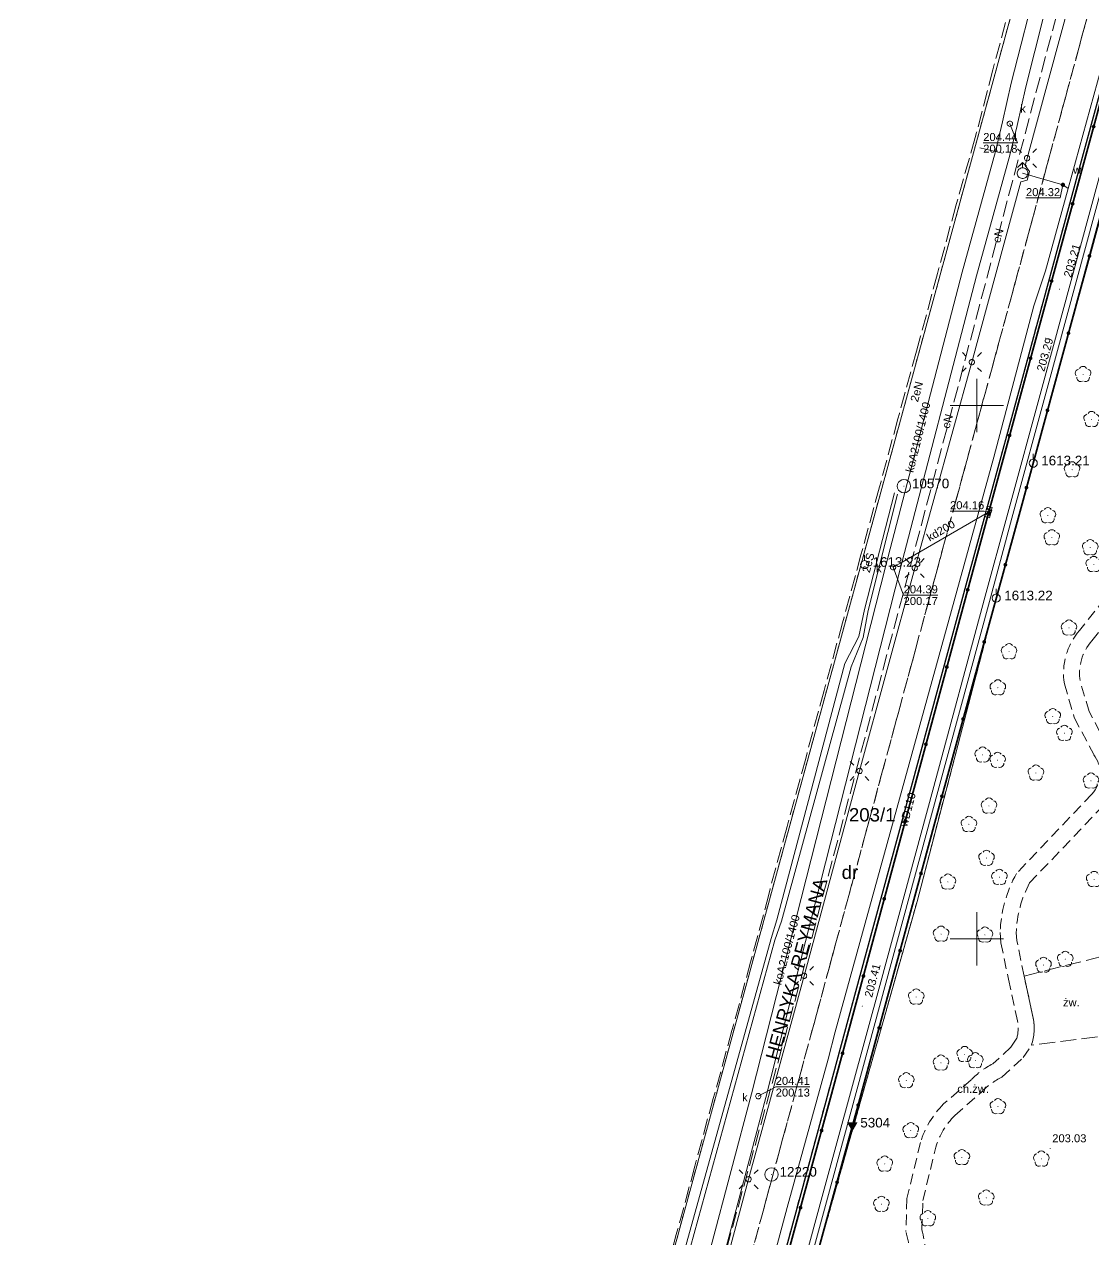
# Model space of a CAD drawing. Extents: x 0 to 7423283, y 0 to 5548300.
# Drawn here: x 7422110.7 to 7422210.9, y 5548021.8 to 5548135.7 of the extents above; entities that cross this region are included whole.
import ezdxf
from ezdxf.enums import TextEntityAlignment as Align

# ---------------------------------------------------------------- set-up
doc = ezdxf.new("R2010")
doc.units = 0
for name, pattern in [('PRZER1-1', [2, 1, -1]), ('PRZER2-1', [3, 2, -1]), ('PRZER3-1', [4, 3, -1])]:
    doc.linetypes.add(name, pattern=pattern)
doc.layers.get('0').update_dxf_attribs({"linetype": 'CONTINUOUS', "lineweight": 13})
for name, color, linetype, lineweight, true_color in [('EGBD03', 7, 'CONTINUOUS', 18, 0x008000), ('EGBD03_O', 7, 'CONTINUOUS', 18, 0x008000), ('EGBP04', 7, 'CONTINUOUS', 18, 0x008000), ('EGBU01', 7, 'PRZER1-1', 18, 0x008000), ('EGBU01_O', 7, 'PRZER1-1', 18, 0x008000), ('GSPPPK', 7, 'CONTINUOUS', 18, 0x0a0909), ('GSPPPK_O', 7, 'CONTINUOUS', 18, 0x0a0909), ('OBOP02', 7, 'CONTINUOUS', 18, 0x008000), ('OSSP03', 7, 'CONTINUOUS', 18, 0x0a0909), ('OSSP03_O', 7, 'CONTINUOUS', 18, 0x0a0909), ('OSSW04', 7, 'CONTINUOUS', 18, 0x0a0909), ('OSSW04_O', 7, 'CONTINUOUS', 18, 0x0a0909), ('PTRW02_01', 7, 'CONTINUOUS', 18, 0x0a0909), ('SUPE03', 1, 'CONTINUOUS', 18, 0xff0000), ('SUPE03_O', 1, 'CONTINUOUS', 18, 0xff0000), ('SUPE04', 1, 'CONTINUOUS', 18, 0xff0000), ('SUPE04_O', 1, 'CONTINUOUS', 18, 0xff0000), ('SUPK01', 7, 'CONTINUOUS', 18, 0x803300), ('SUPK01_O', 7, 'CONTINUOUS', 18, 0x803300), ('SUPK03', 7, 'CONTINUOUS', 18, 0x803300), ('SUPK03_O', 7, 'CONTINUOUS', 18, 0x803300), ('SUPW03', 5, 'CONTINUOUS', 18, 0x0000ff), ('SUPW03_O', 5, 'CONTINUOUS', 18, 0x0000ff), ('SUUS02', 7, 'CONTINUOUS', 18, 0x0a0909), ('SUUS05', 7, 'CONTINUOUS', 18, 0x0a0909), ('SUUS15', 7, 'CONTINUOUS', 18, 0xff9100), ('SUUS15_O', 7, 'CONTINUOUS', 18, 0xff9100)]:
    doc.layers.add(name, color=color, linetype=linetype, lineweight=lineweight, true_color=true_color)
for name, color, linetype, lineweight in [('GELULI', 7, 'PRZER3-1', 18), ('GELULI_O', 7, 'PRZER3-1', 18), ('KTCR02', 7, 'PRZER2-1', 18), ('KTCR02_O', 7, 'PRZER2-1', 18), ('KTCR04', 7, 'PRZER2-1', 18), ('KTJZ01', 7, 'PRZER3-1', 18), ('KTKR01', 7, 'CONTINUOUS', 25), ('KTOK05_01', 7, 'CONTINUOUS', 35), ('KTPL01', 7, 'PRZER3-1', 18), ('KTPL01_O', 7, 'PRZER3-1', 18), ('RTPW02', 7, 'CONTINUOUS', 13), ('RTPW02_O', 7, 'CONTINUOUS', 13), ('SUSM', 7, 'CONTINUOUS', 18)]:
    doc.layers.add(name, color=color, linetype=linetype, lineweight=lineweight)
for name, color, linetype, true_color in [('SUPS01_02', 7, 'CONTINUOUS', 0xd200d2), ('SUPS01_02_O', 7, 'CONTINUOUS', 0xd200d2), ('SUPS01_05', 7, 'CONTINUOUS', 0x803300), ('SUPS01_05_O', 7, 'CONTINUOUS', 0x803300), ('SUPS01_08', 5, 'CONTINUOUS', 0x0000ff), ('SUPS01_08_O', 5, 'CONTINUOUS', 0x0000ff), ('SUUS25', 7, 'CONTINUOUS', 0x0a0909), ('SUUS25_O', 7, 'CONTINUOUS', 0x0a0909)]:
    doc.layers.add(name, color=color, linetype=linetype, true_color=true_color)
doc.styles.add('GEO-INFO', font='Arial')

# ---------------------------------------------------------------- blocks, each defined once
blk = doc.blocks.new('SPDLP')
blk.add_hatch(color=0).paths.add_polyline_path([(-0.09, 0), (-0.085595, -0.027812), (-0.072812, -0.052901), (-0.052901, -0.072812), (-0.027812, -0.085595), (0, -0.09), (0.027812, -0.085595), (0.052901, -0.072812), (0.072812, -0.052901), (0.085595, -0.027812), (0.09, 0), (0.085595, 0.027812), (0.072812, 0.052901), (0.052901, 0.072812), (0.027812, 0.085595), (0, 0.09), (-0.027812, 0.085595), (-0.052901, 0.072812), (-0.072812, 0.052901), (-0.085595, 0.027812)])
at = {"color": 0}
for points in [[(-1.292703, 0.137547), (-1.355024, 0.389802), (-1.327532, 0.648184), (-1.213525, 0.881678), (-1.026689, 1.062258), (-0.78945, 1.168249), (-0.530282, 1.186929)], [(-0.268652, 1.271938), (-0.048001, 1.40916), (0.20623, 1.462858), (0.463525, 1.426585), (0.693003, 1.304695), (0.867117, 1.11182), (0.964971, 0.871109)], [(1.126667, 0.648554), (1.325358, 0.481106), (1.454989, 0.255912), (1.5, 0), (1.454989, -0.255912), (1.325358, -0.481106), (1.126667, -0.648554)], [(-0.530282, -1.186929), (-0.78945, -1.168249), (-1.026689, -1.062258), (-1.213525, -0.881678), (-1.327532, -0.648184), (-1.355024, -0.389802), (-1.292703, -0.137547)], [(0.964971, -0.871109), (0.867117, -1.11182), (0.693003, -1.304695), (0.463525, -1.426585), (0.20623, -1.462858), (-0.048001, -1.40916), (-0.268652, -1.271938)]]:
    blk.add_lwpolyline(points, dxfattribs=at)
blk = doc.blocks.new('SOWP1')
blk.add_hatch(color=0).paths.add_polyline_path([(0.291398, 0.498418), (-0.577348, -0.001564), (0.291034, -0.498631)])
blk = doc.blocks.new('EPPGN')
blk.add_hatch(color=0).paths.add_polyline_path([(-0.09, 0), (-0.085595, -0.027812), (-0.072812, -0.052901), (-0.052901, -0.072812), (-0.027812, -0.085595), (0, -0.09), (0.027812, -0.085595), (0.052901, -0.072812), (0.072812, -0.052901), (0.085595, -0.027812), (0.09, 0), (0.085595, 0.027812), (0.072812, 0.052901), (0.052901, 0.072812), (0.027812, 0.085595), (0, 0.09), (-0.027812, 0.085595), (-0.052901, 0.072812), (-0.072812, 0.052901), (-0.085595, 0.027812)])
blk = doc.blocks.new('SOPS2')
blk.add_hatch(color=0).paths.add_polyline_path([(-0.018, 0), (-0.017119, -0.005562), (-0.014562, -0.01058), (-0.01058, -0.014562), (-0.005562, -0.017119), (0, -0.018), (0.005562, -0.017119), (0.01058, -0.014562), (0.014562, -0.01058), (0.017119, -0.005562), (0.018, 0), (0.017119, 0.005562), (0.014562, 0.01058), (0.01058, 0.014562), (0.005562, 0.017119), (0, 0.018), (-0.005562, 0.017119), (-0.01058, 0.014562), (-0.014562, 0.01058), (-0.017119, 0.005562)])
at = {"color": 0}
blk.add_lwpolyline([(0.25, 0), (0.237764, -0.077254), (0.202254, -0.146946), (0.146946, -0.202254), (0.077254, -0.237764), (0, -0.25), (-0.077254, -0.237764), (-0.146946, -0.202254), (-0.202254, -0.146946), (-0.237764, -0.077254), (-0.25, 0), (-0.237764, 0.077254), (-0.202254, 0.146946), (-0.146946, 0.202254), (-0.077254, 0.237764), (0, 0.25), (0.077254, 0.237764), (0.146946, 0.202254), (0.202254, 0.146946), (0.237764, 0.077254)], close=True, dxfattribs=at)
blk = doc.blocks.new('SOPGM')
at = {"color": 0}
blk.add_lwpolyline([(0.75, 0), (0.713292, -0.231763), (0.606763, -0.440839), (0.440839, -0.606763), (0.231763, -0.713292), (0, -0.75), (-0.231763, -0.713292), (-0.440839, -0.606763), (-0.606763, -0.440839), (-0.713292, -0.231763), (-0.75, 0), (-0.713292, 0.231763), (-0.606763, 0.440839), (-0.440839, 0.606763), (-0.231763, 0.713292), (0, 0.75), (0.231763, 0.713292), (0.440839, 0.606763), (0.606763, 0.440839), (0.713292, 0.231763)], close=True, dxfattribs=at)
blk.add_lwpolyline([(1.75, 0), (0.75, 0)], dxfattribs=at)
blk = doc.blocks.new('KOLO')
blk.add_hatch(color=0).paths.add_polyline_path([(0, 0.5), (-0.12941, 0.482963), (-0.25, 0.433013), (-0.353553, 0.353553), (-0.433013, 0.25), (-0.482963, 0.12941), (-0.5, 0), (-0.482963, -0.12941), (-0.433013, -0.25), (-0.353553, -0.353553), (-0.25, -0.433013), (-0.12941, -0.482963), (0, -0.5), (0.12941, -0.482963), (0.25, -0.433013), (0.353553, -0.353553), (0.433013, -0.25), (0.482963, -0.12941), (0.5, 0), (0.482963, 0.12941), (0.433013, 0.25), (0.353553, 0.353553), (0.25, 0.433013), (0.12941, 0.482963)])
blk = doc.blocks.new('OKRAG_PELNY')
at = {"color": 0}
blk.add_lwpolyline([(0.5, 0), (0.482963, -0.12941), (0.433013, -0.25), (0.353553, -0.353553), (0.25, -0.433013), (0.12941, -0.482963), (0, -0.5), (-0.12941, -0.482963), (-0.25, -0.433013), (-0.353553, -0.353553), (-0.433013, -0.25), (-0.482963, -0.12941), (-0.5, 0), (-0.482963, 0.12941), (-0.433013, 0.25), (-0.353553, 0.353553), (-0.25, 0.433013), (-0.12941, 0.482963), (0, 0.5), (0.12941, 0.482963), (0.25, 0.433013), (0.353553, 0.353553), (0.433013, 0.25), (0.482963, 0.12941)], close=True, dxfattribs=at)
blk = doc.blocks.new('SUUS05')
at = {"color": 0}
blk.add_lwpolyline([(0.5, -0.25), (-0.5, -0.25), (-0.5, 0.25), (0.5, 0.25)], close=True, dxfattribs=at)
for points in [[(-0.175, -0.25), (-0.175, 0.25)], [(0.175, -0.25), (0.175, 0.25)]]:
    blk.add_lwpolyline(points, dxfattribs=at)
blk = doc.blocks.new('SUSM01_01')
at = {"color": 0}
for points in [[(-0.353553, 0.353553), (-0.212132, 0.212132)], [(0.353553, 0.353553), (0.212132, 0.212132)], [(-0.353553, -0.353553), (-0.212132, -0.212132)], [(0.353553, -0.353553), (0.212132, -0.212132)]]:
    blk.add_lwpolyline(points, dxfattribs=at)
blk.add_lwpolyline([(0.1, 0), (0.093969, -0.034202), (0.076604, -0.064279), (0.05, -0.086603), (0.025882, -0.096593), (0, -0.1), (-0.025882, -0.096593), (-0.05, -0.086603), (-0.073305, -0.068017), (-0.090097, -0.043388), (-0.098883, -0.014904), (-0.098883, 0.014904), (-0.090097, 0.043388), (-0.073305, 0.068017), (-0.05, 0.086603), (-0.022252, 0.097493), (0.007473, 0.09972), (0.036534, 0.093087), (0.062349, 0.078183), (0.082624, 0.056332), (0.095557, 0.029476)], close=True, dxfattribs=at)
blk = doc.blocks.new('SUUS02')
at = {"color": 0}
blk.add_lwpolyline([(1, 0), (0.984808, -0.173648), (0.939693, -0.34202), (0.866025, -0.5), (0.766044, -0.642788), (0.642788, -0.766044), (0.5, -0.866025), (0.34202, -0.939693), (0.173648, -0.984808), (0, -1), (-0.173648, -0.984808), (-0.34202, -0.939693), (-0.5, -0.866025), (-0.654861, -0.75575), (-0.786053, -0.618159), (-0.888835, -0.458227), (-0.959493, -0.281733), (-0.995472, -0.095056), (-0.995472, 0.095056), (-0.959493, 0.281733), (-0.888835, 0.458227), (-0.786053, 0.618159), (-0.654861, 0.75575), (-0.5, 0.866025), (-0.327068, 0.945001), (-0.142315, 0.989821), (0.047582, 0.998867), (0.235759, 0.971812), (0.415415, 0.909632), (0.580057, 0.814576), (0.723734, 0.690079), (0.841254, 0.540641), (0.928368, 0.371662), (0.981929, 0.189251)], close=True, dxfattribs=at)
for points in [[(1, 0), (2, 0)], [(1.292893, 0.707107), (2, 0), (1.292893, -0.707107)]]:
    blk.add_lwpolyline(points, dxfattribs=at)

msp = doc.modelspace()

# ---------------------------------------------------------------- linework, layer by layer
at = {"color": 7, "linetype": 'Continuous', "lineweight": 13, "elevation": 100, "flags": 128}
for points in [[(7422200, 5548097.5), (7422200, 5548102.5)], [(7422197.5, 5548100), (7422202.5, 5548100)], [(7422200, 5548047.5), (7422200, 5548052.5)], [(7422197.5, 5548050), (7422202.5, 5548050)]]:
    msp.add_lwpolyline(points, dxfattribs=at)
at = {"layer": 'EGBD03', "color": 96, "linetype": 'Continuous', "lineweight": 18, "true_color": 0x008000, "elevation": 10.3}
msp.add_lwpolyline([(7422242.86, 5548281.77), (7422235.25, 5548253.94), (7422118.87, 5547827.8), (7422117.91, 5547824.68), (7422111.51, 5547801.23), (7422124.29, 5547798.44), (7422126.26, 5547805.84), (7422129.27, 5547817.04), (7422133, 5547830.19), (7422141.62, 5547861.86), (7422158.84, 5547924.97), (7422167.47, 5547956.53), (7422176.11, 5547988.16), (7422184.85, 5548019.75), (7422194.39, 5548053.5), (7422202.12, 5548083.12), (7422210.82, 5548114.83), (7422219.37, 5548146.4), (7422228, 5548178.12), (7422232.19, 5548193.55), (7422240.39, 5548223.47), (7422248.49, 5548253.1), (7422255.35, 5548278.49)], close=True, dxfattribs=at)
msp.add_lwpolyline([(7422434.9, 5548214.47), (7422406.59, 5548225.32), (7422345.7, 5548248.35), (7422317.43, 5548172.74), (7422312.62, 5548173.61), (7422312.54, 5548171.89), (7422311.52, 5548169.79), (7422309.86, 5548168.41), (7422307.54, 5548167.74), (7422305.38, 5548168.07), (7422303.46, 5548169.17), (7422302.06, 5548170.93), (7422301.48, 5548172.95), (7422301.87, 5548175.57), (7422282.6, 5548180.41), (7422247.5, 5548189.15), (7422232.19, 5548193.55), (7422228, 5548178.12), (7422219.37, 5548146.4), (7422210.82, 5548114.83), (7422202.12, 5548083.12), (7422194.39, 5548053.5), (7422184.85, 5548019.75)], dxfattribs=at)
at = {"layer": 'EGBU01', "color": 7, "linetype": 'Continuous', "lineweight": 18, "elevation": 10.17}
msp.add_lwpolyline([(7422124.29, 5547798.44), (7422126.26, 5547805.84), (7422129.27, 5547817.04), (7422133, 5547830.19), (7422141.62, 5547861.86), (7422158.84, 5547924.97), (7422167.47, 5547956.53), (7422176.11, 5547988.16), (7422184.85, 5548019.75), (7422194.39, 5548053.5), (7422202.12, 5548083.12), (7422210.82, 5548114.83), (7422219.37, 5548146.4), (7422228, 5548178.12), (7422232.19, 5548193.55), (7422240.39, 5548223.47), (7422248.49, 5548253.1), (7422255.35, 5548278.49), (7422242.86, 5548281.77), (7422235.25, 5548253.94), (7422118.87, 5547827.8), (7422117.91, 5547824.68), (7422111.51, 5547801.23)], close=True, dxfattribs=at)
at = {"layer": 'EGBU01', "color": 96, "linetype": 'PRZER1-1', "lineweight": 18, "ltscale": 0.5, "true_color": 0x008000, "elevation": 10.18}
msp.add_lwpolyline([(7422124.29, 5547798.44), (7422126.26, 5547805.84), (7422129.27, 5547817.04), (7422133, 5547830.19), (7422141.62, 5547861.86), (7422158.84, 5547924.97), (7422167.47, 5547956.53), (7422176.11, 5547988.16), (7422184.85, 5548019.75), (7422194.39, 5548053.5), (7422202.12, 5548083.12), (7422210.82, 5548114.83), (7422219.37, 5548146.4), (7422228, 5548178.12), (7422232.19, 5548193.55), (7422240.39, 5548223.47), (7422248.49, 5548253.1), (7422255.35, 5548278.49), (7422242.86, 5548281.77), (7422235.25, 5548253.94), (7422118.87, 5547827.8), (7422117.91, 5547824.68), (7422111.51, 5547801.23)], close=True, dxfattribs=at)
at = {"layer": 'EGBU01', "color": 7, "linetype": 'Continuous', "lineweight": 18, "elevation": 10.17}
msp.add_lwpolyline([(7422219.37, 5548146.4), (7422210.82, 5548114.83), (7422202.12, 5548083.12), (7422194.39, 5548053.5), (7422184.85, 5548019.75)], dxfattribs=at)
at = {"layer": 'EGBU01', "color": 96, "linetype": 'PRZER1-1', "lineweight": 18, "ltscale": 0.5, "true_color": 0x008000, "elevation": 10.18}
msp.add_lwpolyline([(7422219.37, 5548146.4), (7422210.82, 5548114.83), (7422202.12, 5548083.12), (7422194.39, 5548053.5), (7422184.85, 5548019.75)], dxfattribs=at)
at = {"layer": 'GELULI', "color": 7, "linetype": 'PRZER3-1', "lineweight": 18, "ltscale": 0.5, "elevation": 9.98}
msp.add_lwpolyline([(7422110.71, 5547781.9), (7422183.49, 5548046.2), (7422229.51, 5548219.72), (7422235.76, 5548247.6), (7422245.89, 5548283.76), (7422250.3, 5548295.64)], dxfattribs=at)
at = {"layer": 'KTCR02', "color": 7, "linetype": 'PRZER2-1', "lineweight": 18, "ltscale": 0.5, "elevation": 10.18}
for points in [[(7422211.99, 5548081.88), (7422209.62, 5548078.91, 0.2231634), (7422208.2, 5548073.9), (7422209.13, 5548070.74), (7422210.95, 5548067.28, -0.360109), (7422210.78, 5548063.57), (7422203.71, 5548056.14, 0.1189377), (7422202.18, 5548050.61), (7422202.25, 5548049.63), (7422202.95, 5548046.21), (7422203.81, 5548042.28, -0.1060493), (7422203.74, 5548040.68), (7422203.18, 5548039.85), (7422201.49, 5548038.28, 0.0849711), (7422199.46, 5548036.79), (7422196.88, 5548034.52, 0.1247583), (7422194.71, 5548030.9), (7422193.44, 5548025.67), (7422193.34, 5548022.57, -0.0858628), (7422193.79, 5548018.52)], [(7422212.23, 5548068.06), (7422210.53, 5548071.31), (7422209.68, 5548074.14, -0.223763), (7422210.77, 5548077.95), (7422213.22, 5548081.01, 0.0918018)], [(7422195.3, 5548018.9, 0.0633512), (7422194.85, 5548022.73), (7422194.93, 5548025.47), (7422196.15, 5548030.47, -0.1239086), (7422197.92, 5548033.44), (7422200.49, 5548035.7, -0.0911113), (7422202.35, 5548037.03), (7422204.33, 5548038.87), (7422205.11, 5548040.03, 0.1259711), (7422205.28, 5548042.58), (7422204.42, 5548046.51), (7422203.74, 5548049.84), (7422203.68, 5548050.56, -0.1144038), (7422204.94, 5548055.25), (7422211.88, 5548062.55, 0.3527275)]]:
    msp.add_lwpolyline(points, format="xyb", dxfattribs=at)
at = {"layer": 'KTCR04', "color": 7, "linetype": 'PRZER2-1', "lineweight": 18, "ltscale": 0.5, "elevation": 10.18}
for points in [[(7422211.69, 5548141.35), (7422209.88, 5548134.71), (7422201.42, 5548103.54), (7422197.99, 5548090.94), (7422196.17, 5548084.25), (7422191.04, 5548065.3), (7422186.14, 5548047.26), (7422180.68, 5548027.13), (7422175.48, 5548008.03)], [(7422178.34, 5548007.16), (7422183.58, 5548026.44), (7422189.02, 5548046.52), (7422193.94, 5548064.61), (7422199.07, 5548083.49), (7422200.76, 5548089.78), (7422201.19, 5548089.69), (7422201.36, 5548090.17), (7422200.94, 5548090.38), (7422204.26, 5548102.62), (7422209.5, 5548121.89), (7422212.77, 5548133.9)]]:
    msp.add_lwpolyline(points, dxfattribs=at)
at = {"layer": 'KTJZ01', "color": 7, "linetype": 'PRZER3-1', "lineweight": 18, "ltscale": 0.5, "elevation": 10.18}
for points in [[(7422175.48, 5548008.03), (7422180.68, 5548027.13), (7422186.14, 5548047.26), (7422191.04, 5548065.3), (7422196.17, 5548084.25), (7422197.99, 5548090.94), (7422201.42, 5548103.54), (7422209.88, 5548134.71), (7422211.69, 5548141.35)], [(7422203.21, 5548137.84), (7422201.63, 5548131.97), (7422201.48, 5548131.46), (7422199.97, 5548125.59), (7422199.84, 5548125.11), (7422198.17, 5548119.24), (7422198.03, 5548118.73), (7422196.44, 5548112.87), (7422196.3, 5548112.36), (7422194.72, 5548106.49), (7422194.33, 5548105.1), (7422192.73, 5548099.25), (7422192.59, 5548098.74), (7422191.01, 5548092.89), (7422190.87, 5548092.37), (7422189.27, 5548086.5), (7422189.13, 5548085.99), (7422187.55, 5548080.16), (7422187.41, 5548079.64), (7422185.81, 5548073.78), (7422185.68, 5548073.27), (7422184.08, 5548067.43), (7422183.96, 5548066.92), (7422182.34, 5548061.04), (7422182.22, 5548060.52), (7422180.61, 5548054.68), (7422180.5, 5548054.17), (7422178.91, 5548048.26), (7422178.78, 5548047.81), (7422177.18, 5548041.92), (7422177.03, 5548041.41), (7422175.44, 5548035.55), (7422175.28, 5548035.05), (7422173.7, 5548029.19), (7422173.56, 5548028.68), (7422171.98, 5548022.81), (7422171.82, 5548022.3), (7422170.24, 5548016.45)]]:
    msp.add_lwpolyline(points, dxfattribs=at)
at = {"layer": 'KTKR01', "color": 7, "linetype": 'Continuous', "lineweight": 25, "elevation": 10.18}
msp.add_lwpolyline([(7422212.77, 5548133.9), (7422209.5, 5548121.89), (7422204.26, 5548102.62), (7422200.94, 5548090.38), (7422201.36, 5548090.17), (7422201.19, 5548089.69), (7422200.76, 5548089.78), (7422199.07, 5548083.49), (7422193.94, 5548064.61), (7422189.02, 5548046.52), (7422183.58, 5548026.44), (7422178.34, 5548007.16)], dxfattribs=at)
at = {"layer": 'KTOK05_01', "color": 7, "linetype": 'Continuous', "lineweight": 35, "elevation": 10.18}
for points in [[(7422228.44, 5548178.29), (7422223.55, 5548162.28), (7422216.24, 5548134.95), (7422203.95, 5548089.76), (7422196.74, 5548063.44), (7422188.85, 5548034.32), (7422177.75, 5547993.88), (7422166.96, 5547954.77), (7422158.52, 5547923.83), (7422157.63, 5547919.53), (7422157.61, 5547919.37)], [(7422156.16, 5547924.15), (7422164.55, 5547955.31), (7422175.24, 5547994.72), (7422186.28, 5548035.09), (7422194.11, 5548064.12), (7422201.3, 5548090.73), (7422213.55, 5548135.72), (7422220.66, 5548161.63)]]:
    msp.add_lwpolyline(points, dxfattribs=at)
at = {"layer": 'KTPL01', "color": 7, "linetype": 'PRZER3-1', "lineweight": 18, "ltscale": 0.5, "elevation": 10.18}
msp.add_lwpolyline([(7422204.42, 5548046.51), (7422211.71, 5548048.35), (7422213.28, 5548041.05), (7422205.11, 5548040.03, 0.1259711), (7422205.28, 5548042.58)], format="xyb", close=True, dxfattribs=at)
at = {"layer": 'PTRW02_01', "color": 18, "linetype": 'Continuous', "lineweight": 18, "true_color": 0x0a0909, "elevation": 10.06}
for points in [[(7422230.019, 5548189.765), (7422227.199, 5548179.285), (7422222.669, 5548162.576), (7422216.509, 5548140.006), (7422214.749, 5548133.646), (7422211.449, 5548121.375), (7422206.199, 5548102.066), (7422202.789, 5548089.555), (7422200.779, 5548082.115), (7422195.859, 5548063.935), (7422190.979, 5548045.966), (7422185.499, 5548025.836), (7422180.329, 5548006.836)], [(7422230.501, 5548189.635), (7422227.681, 5548179.155), (7422223.151, 5548162.444), (7422216.991, 5548139.874), (7422215.231, 5548133.514), (7422211.931, 5548121.245), (7422206.681, 5548101.934), (7422203.271, 5548089.425), (7422201.261, 5548081.985), (7422196.341, 5548063.805), (7422191.461, 5548045.834), (7422185.981, 5548025.704), (7422180.811, 5548006.704)]]:
    msp.add_lwpolyline(points, dxfattribs=at)
at = {"layer": 'SUPE03', "color": 1, "linetype": 'Continuous', "lineweight": 18, "true_color": 0xff0000, "elevation": 10.18}
msp.add_lwpolyline([(7422155.37, 5547956.58), (7422167.49, 5548002.44), (7422180.72, 5548050.02), (7422181.23, 5548051.77), (7422187.63, 5548075.8), (7422188.93, 5548078.34), (7422189.45, 5548080.87), (7422192.26, 5548091.82)], dxfattribs=at)
at = {"layer": 'SUPE04', "color": 1, "linetype": 'Continuous', "lineweight": 18, "true_color": 0xff0000, "elevation": 10.18}
for points in [[(7422204.7, 5548123.19), (7422209.82, 5548142.05), (7422215.43, 5548162.35), (7422220.29, 5548181.04), (7422225.56, 5548199.5)], [(7422199.53, 5548104.07), (7422204.11, 5548120.98), (7422204.72, 5548121.14), (7422204.94, 5548121.95), (7422204.53, 5548122.5), (7422204.7, 5548123.19)], [(7422183.8, 5548046.53), (7422189, 5548065.74), (7422194.17, 5548084.76), (7422199.53, 5548104.07)], [(7422192.57, 5548091.68), (7422189.82, 5548080.79), (7422189.35, 5548078.26), (7422188.21, 5548075.49), (7422181.67, 5548051.66), (7422181.07, 5548049.88), (7422168.01, 5548002.37), (7422155.8, 5547956.42)], [(7422178.6, 5548027.46), (7422183.8, 5548046.53)], [(7422163.18, 5547970.33), (7422168.28, 5547989.21), (7422173.46, 5548008.41), (7422174.16, 5548010.99), (7422173.88, 5548011.76), (7422174.12, 5548012.64), (7422174.67, 5548012.88), (7422178.6, 5548027.46)]]:
    msp.add_lwpolyline(points, dxfattribs=at)
at = {"layer": 'SUPK01', "color": 36, "linetype": 'Continuous', "lineweight": 18, "true_color": 0x803300, "elevation": 10.18}
msp.add_lwpolyline([(7422192.14, 5548084.83), (7422193, 5548085.32), (7422201.07, 5548090.01)], dxfattribs=at)
at = {"layer": 'SUPK03', "color": 36, "linetype": 'Continuous', "lineweight": 18, "true_color": 0x803300, "elevation": 10.18}
for points in [[(7422246.292, 5548298.065), (7422241.14, 5548278.097), (7422236.048, 5548256.349), (7422234.751, 5548250.772), (7422230.734, 5548236.152), (7422224.263, 5548211.548), (7422216.283, 5548181.297), (7422207.711, 5548148.32), (7422205.731, 5548140.139), (7422203.209, 5548130.212), (7422202.408, 5548126.579), (7422201.733, 5548123.827), (7422198.604, 5548112.511), (7422191.462, 5548085.004), (7422178.862, 5548035.476), (7422171.244, 5548006.723), (7422168.863, 5547998.11), (7422166.213, 5547987.726), (7422160.363, 5547965.678), (7422152.372, 5547934.864), (7422141.211, 5547890.999), (7422127.621, 5547835.38), (7422121.72, 5547812.367), (7422117.668, 5547795.07)], [(7422247.648, 5548297.715), (7422242.5, 5548277.763), (7422237.412, 5548256.031), (7422236.109, 5548250.428), (7422232.086, 5548235.788), (7422225.617, 5548211.192), (7422217.637, 5548180.943), (7422209.069, 5548147.98), (7422207.089, 5548139.801), (7422204.571, 5548129.888), (7422203.772, 5548126.261), (7422203.087, 5548123.473), (7422199.956, 5548112.149), (7422192.818, 5548084.656), (7422180.218, 5548035.124), (7422172.596, 5548006.357), (7422170.217, 5547997.75), (7422167.567, 5547987.374), (7422161.717, 5547965.322), (7422153.728, 5547934.516), (7422142.569, 5547890.661), (7422128.979, 5547835.04), (7422123.08, 5547812.033), (7422119.032, 5547794.75)], [(7422200.26, 5548124.17), (7422202.41, 5548123.65)]]:
    msp.add_lwpolyline(points, dxfattribs=at)
at = {"layer": 'SUPS01_05_O', "color": 36, "linetype": 'Continuous', "lineweight": 9, "true_color": 0x803300, "elevation": 10.8, "flags": 128}
for points in [[(7422200.59, 5548124.623), (7422203.793, 5548124.622), (7422203.09, 5548126.42)], [(7422200.59, 5548124.623), (7422203.793, 5548124.622)], [(7422197.48, 5548090.107), (7422200.683, 5548090.107), (7422201.07, 5548090.01)], [(7422196.333, 5548082.222), (7422193.13, 5548082.223), (7422192.14, 5548084.83)], [(7422193.13, 5548082.223), (7422196.333, 5548082.222)], [(7422184.343, 5548036.142), (7422181.14, 5548036.143), (7422179.51, 5548035.25)], [(7422181.14, 5548036.143), (7422184.343, 5548036.142)]]:
    msp.add_lwpolyline(points, dxfattribs=at)
at = {"layer": 'SUPS01_08_O', "color": 5, "linetype": 'Continuous', "lineweight": 9, "true_color": 0x0000ff, "elevation": 10.8, "flags": 128}
msp.add_lwpolyline([(7422204.6, 5548119.457), (7422207.803, 5548119.457), (7422208.06, 5548120.69)], dxfattribs=at)
at = {"layer": 'SUPW03', "color": 5, "linetype": 'Continuous', "lineweight": 18, "true_color": 0x0000ff, "elevation": 10.18}
for points in [[(7422231.11, 5548203.58), (7422224.59, 5548179.33), (7422222.08, 5548170.3), (7422217.73, 5548154.2), (7422215.76, 5548146.62), (7422208.55, 5548120.34)], [(7422208.55, 5548120.34), (7422208.06, 5548120.69), (7422204.28, 5548121.78)], [(7422208.55, 5548120.34), (7422206.42, 5548112.63), (7422205.35, 5548109.34), (7422201.58, 5548095.16), (7422186.7, 5548041.28), (7422186.05, 5548038.72), (7422182.21, 5548024.83), (7422179.48, 5548014.56), (7422178.36, 5548010.71)]]:
    msp.add_lwpolyline(points, dxfattribs=at)

# ---------------------------------------------------------------- block references
at = {"layer": 'EGBP04', "color": 96, "lineweight": 18, "true_color": 0x008000, "xscale": 0.5, "yscale": 0.5, "rotation": 90}
for p in [(7422210.82, 5548114.83, 10.32), (7422202.12, 5548083.12, 10.32), (7422194.39, 5548053.5, 10.32)]:
    msp.add_blockref('EPPGN', p, dxfattribs=at)
at = {"layer": 'GSPPPK', "color": 18, "lineweight": 18, "true_color": 0x0a0909, "xscale": 0.5, "yscale": 0.5, "rotation": 90}
for p in [(7422205.28, 5548094.59, 10.36), (7422189.47, 5548085.08, 10.36), (7422201.81, 5548081.94, 10.36)]:
    msp.add_blockref('SOPGM', p, dxfattribs=at)
at = {"layer": 'KTOK05_01', "color": 7, "lineweight": 35, "xscale": 0.35, "yscale": 0.35, "rotation": 90}
for p in [(7422210.943, 5548126.145, 10.18), (7422208.972, 5548118.908, 10.18), (7422210.547, 5548114.015, 10.18), (7422207.002, 5548111.672, 10.18), (7422208.578, 5548106.778, 10.18), (7422205.032, 5548104.435, 10.18), (7422206.61, 5548099.541, 10.18), (7422203.061, 5548097.198, 10.18), (7422204.642, 5548092.304, 10.18), (7422201.092, 5548089.961, 10.18), (7422202.665, 5548085.069, 10.18), (7422199.136, 5548082.721, 10.18), (7422200.684, 5548077.836, 10.18), (7422197.18, 5548075.481, 10.18), (7422198.702, 5548070.602, 10.18), (7422195.223, 5548068.24, 10.18), (7422196.721, 5548063.369, 10.18), (7422193.268, 5548061, 10.18), (7422194.759, 5548056.13, 10.18), (7422191.315, 5548053.758, 10.18), (7422192.798, 5548048.891, 10.18), (7422189.362, 5548046.517, 10.18), (7422190.837, 5548041.652, 10.18), (7422187.409, 5548039.276, 10.18), (7422188.875, 5548034.413, 10.18), (7422185.445, 5548032.038, 10.18), (7422186.89, 5548027.18, 10.18), (7422183.467, 5548024.803, 10.18)]:
    msp.add_blockref('KOLO', p, dxfattribs=at)
at = {"layer": 'OBOP02', "color": 96, "lineweight": 18, "true_color": 0x008000, "xscale": 0.5, "yscale": 0.5, "rotation": 90}
for p in [(7422209.95, 5548102.92, 10.12), (7422210.75, 5548098.7, 10.12), (7422208.92, 5548093.98, 10.12), (7422206.65, 5548089.68, 10.12), (7422207.02, 5548087.61, 10.12), (7422210.62, 5548086.68, 10.12), (7422210.95, 5548085.11, 10.12), (7422208.63, 5548079.16, 10.12), (7422203.01, 5548076.93, 10.12), (7422201.96, 5548073.54, 10.12), (7422207.11, 5548070.85, 10.12), (7422208.2, 5548069.28, 10.12), (7422200.54, 5548067.25, 10.12), (7422201.94, 5548066.75, 10.12), (7422205.53, 5548065.55, 10.12), (7422210.69, 5548064.81, 10.12), (7422201.13, 5548062.46, 10.12), (7422199.25, 5548060.74, 10.12), (7422200.9, 5548057.57, 10.12), (7422197.28, 5548055.34, 10.12), (7422202.11, 5548055.78, 10.12), (7422210.99, 5548055.58, 10.12), (7422196.64, 5548050.45, 10.12), (7422200.75, 5548050.37, 10.12), (7422206.24, 5548047.54, 10.12), (7422208.28, 5548048.09, 10.12), (7422194.31, 5548044.55, 10.12), (7422196.63, 5548038.38, 10.12), (7422198.85, 5548039.17, 10.12), (7422199.85, 5548038.59, 10.12), (7422193.38, 5548036.72, 10.12), (7422201.97, 5548034.29, 10.12), (7422193.8, 5548032.04, 10.12), (7422198.59, 5548029.51, 10.12), (7422206.04, 5548029.37, 10.12), (7422191.36, 5548028.9, 10.12), (7422200.87, 5548025.72, 10.12), (7422191.05, 5548025.13, 10.12), (7422195.4, 5548023.77, 10.12)]:
    msp.add_blockref('SPDLP', p, dxfattribs=at)
at = {"layer": 'OSSP03', "color": 18, "lineweight": 18, "true_color": 0x0a0909, "xscale": 2.5, "yscale": 2.5, "rotation": 90}
for p in [(7422193.16, 5548092.44, 10.36), (7422180.75, 5548027.91, 10.36)]:
    msp.add_blockref('SOPS2', p, dxfattribs=at)
at = {"layer": 'OSSW04', "color": 18, "lineweight": 18, "true_color": 0x0a0909, "rotation": 90}
msp.add_blockref('SOWP1', (7422188.32, 5548032.52, 10.36), dxfattribs=at)
at = {"layer": 'RTPW02', "color": 7, "lineweight": 13, "xscale": 0.09, "yscale": 0.09, "rotation": 90}
msp.add_blockref('KOLO', (7422206.86, 5548030.36, 10.2), dxfattribs=at)
at = {"layer": 'SUPS01_02', "color": 212, "lineweight": 5, "true_color": 0xd200d2, "xscale": 0.09, "yscale": 0.09, "rotation": 90}
for p in [(7422207.75, 5548110.91, 10.24), (7422206.44, 5548106.31, 10.24), (7422189.25, 5548043.69, 10.24)]:
    msp.add_blockref('KOLO', p, dxfattribs=at)
at = {"layer": 'SUPS01_05', "color": 36, "lineweight": 5, "true_color": 0x803300, "xscale": 0.09, "yscale": 0.09, "rotation": 90}
for p in [(7422203.09, 5548126.42, 10.24), (7422201.07, 5548090.01, 10.24), (7422192.14, 5548084.83, 10.24), (7422179.51, 5548035.25, 10.24)]:
    msp.add_blockref('KOLO', p, dxfattribs=at)
at = {"layer": 'SUPS01_08', "color": 5, "lineweight": 5, "true_color": 0x0000ff, "xscale": 0.09, "yscale": 0.09, "rotation": 90}
msp.add_blockref('KOLO', (7422208.06, 5548120.69, 10.24), dxfattribs=at)
at = {"layer": 'SUSM', "color": 7, "lineweight": 18, "rotation": 90}
for name, p, xscale, yscale in [('SUSM01_01', (7422204.7, 5548123.19, 10.24), 2.5, 2.5), ('OKRAG_PELNY', (7422204.7, 5548123.19, 10.24), 0.5, 0.5), ('SUSM01_01', (7422199.53, 5548104.07, 10.24), 2.5, 2.5), ('OKRAG_PELNY', (7422199.53, 5548104.07, 10.24), 0.5, 0.5), ('SUSM01_01', (7422194.17, 5548084.76, 10.24), 2.5, 2.5), ('OKRAG_PELNY', (7422194.17, 5548084.76, 10.24), 0.5, 0.5), ('SUSM01_01', (7422189, 5548065.74, 10.24), 2.5, 2.5), ('OKRAG_PELNY', (7422189, 5548065.74, 10.24), 0.5, 0.5), ('SUSM01_01', (7422183.8, 5548046.53, 10.24), 2.5, 2.5), ('OKRAG_PELNY', (7422183.8, 5548046.53, 10.24), 0.5, 0.5), ('SUSM01_01', (7422178.6, 5548027.46, 10.24), 2.5, 2.5), ('OKRAG_PELNY', (7422178.6, 5548027.46, 10.24), 0.5, 0.5)]:
    msp.add_blockref(name, p, dxfattribs=dict(at, xscale=xscale, yscale=yscale))
at = {"layer": 'SUUS02', "color": 18, "lineweight": 18, "true_color": 0x0a0909, "xscale": 0.5, "yscale": 0.5, "rotation": 90}
msp.add_blockref('SUUS02', (7422204.28, 5548121.78, 10.24), dxfattribs=at)
at = {"layer": 'SUUS05', "color": 18, "lineweight": 18, "true_color": 0x0a0909, "rotation": 75.80123541374283}
msp.add_blockref('SUUS05', (7422201.07, 5548090.01, 10.24), dxfattribs=at)
at = {"layer": 'SUUS15', "color": 36, "lineweight": 18, "true_color": 0x803300, "xscale": 0.5, "yscale": 0.5, "rotation": 90}
for p in [(7422203.09, 5548126.42, 10.24), (7422192.14, 5548084.83, 10.24), (7422179.51, 5548035.25, 10.24)]:
    msp.add_blockref('OKRAG_PELNY', p, dxfattribs=at)
at = {"layer": 'SUUS25', "color": 18, "lineweight": 5, "true_color": 0x0a0909, "xscale": 0.4, "yscale": 0.4, "rotation": 347.3472391703368}
msp.add_blockref('KOLO', (7422208.06, 5548120.69, 10.24), dxfattribs=at)

# ---------------------------------------------------------------- texts
at = {"layer": 'EGBD03_O', "color": 96, "linetype": 'Continuous', "lineweight": 0, "true_color": 0x008000, "style": 'GEO-INFO'}
msp.add_text('203/1', height=1.25, dxfattribs=at).set_placement((7422190.186, 5548061.654, 10.8), align=Align.MIDDLE)
at = {"layer": 'EGBU01_O', "color": 96, "linetype": 'Continuous', "lineweight": 0, "true_color": 0x008000, "style": 'GEO-INFO'}
msp.add_text('dr', height=1.25, dxfattribs=at).set_placement((7422188.097, 5548056.261, 10.8), align=Align.MIDDLE)
at = {"layer": 'GELULI_O', "color": 18, "linetype": 'Continuous', "lineweight": 0, "true_color": 0x0a0909, "style": 'GEO-INFO'}
msp.add_text('HENRYKA REYMANA', height=1.25, rotation=74.76276, dxfattribs=at).set_placement((7422181.37, 5548038.54, 10.8))
at = {"layer": 'GSPPPK_O', "color": 18, "linetype": 'Continuous', "lineweight": 0, "true_color": 0x0a0909, "style": 'GEO-INFO'}
for s, p in [('1613.21', (7422206.03, 5548094.84, 10.8)), ('1613.23', (7422190.22, 5548085.33, 10.8)), ('1613.22', (7422202.56, 5548082.19, 10.8))]:
    msp.add_text(s, height=0.9, dxfattribs=at).set_placement(p, align=Align.MIDDLE_LEFT)
at = {"layer": 'KTCR02_O', "color": 7, "linetype": 'Continuous', "lineweight": 0, "style": 'GEO-INFO'}
msp.add_text('ch.żw.', height=0.75, dxfattribs=at).set_placement((7422199.645, 5548035.954, 10.8), align=Align.MIDDLE)
at = {"layer": 'KTPL01_O', "color": 7, "linetype": 'Continuous', "lineweight": 0, "style": 'GEO-INFO'}
msp.add_text('żw.', height=0.75, dxfattribs=at).set_placement((7422208.85, 5548044.063, 10.8), align=Align.MIDDLE)
at = {"layer": 'OSSP03_O', "color": 18, "linetype": 'Continuous', "lineweight": 0, "true_color": 0x0a0909, "style": 'GEO-INFO'}
for s, p in [('10570', (7422193.91, 5548092.69, 10.8)), ('12220', (7422181.5, 5548028.16, 10.8))]:
    msp.add_text(s, height=0.9, dxfattribs=at).set_placement(p, align=Align.MIDDLE_LEFT)
at = {"layer": 'OSSW04_O', "color": 18, "linetype": 'Continuous', "lineweight": 0, "true_color": 0x0a0909, "style": 'GEO-INFO'}
msp.add_text('5304', height=0.9, dxfattribs=at).set_placement((7422189.07, 5548032.77, 10.8), align=Align.MIDDLE_LEFT)
at = {"layer": 'RTPW02_O', "color": 7, "linetype": 'Continuous', "lineweight": 0, "style": 'GEO-INFO'}
msp.add_text('203.03', height=0.75, rotation=359.99979, dxfattribs=at).set_placement((7422207.06, 5548030.93, 10.8))
at = {"layer": 'SUPE03_O', "color": 1, "linetype": 'Continuous', "lineweight": 0, "true_color": 0xff0000, "style": 'GEO-INFO'}
msp.add_text('2eS', height=0.75, rotation=75.60707, dxfattribs=at).set_placement((7422189.95, 5548084.27, 10.8))
at = {"layer": 'SUPE04_O', "color": 1, "linetype": 'Continuous', "lineweight": 0, "true_color": 0xff0000, "style": 'GEO-INFO'}
for s, rotation, p in [('eN', 74.84506, (7422202.165, 5548115.189, 10.8)), ('2eN', 75.19872, (7422194.472, 5548100.274, 10.8)), ('eN', 74.48639, (7422197.41, 5548097.78, 10.8))]:
    msp.add_text(s, height=0.75, rotation=rotation, dxfattribs=at).set_placement(p)
at = {"layer": 'SUPK01_O', "color": 36, "linetype": 'Continuous', "lineweight": 0, "true_color": 0x803300, "style": 'GEO-INFO'}
msp.add_text('kd200', height=0.75, rotation=30.16344, dxfattribs=at).set_placement((7422195.57, 5548087.23, 10.8))
at = {"layer": 'SUPK03_O', "color": 36, "linetype": 'Continuous', "lineweight": 0, "true_color": 0x803300, "style": 'GEO-INFO'}
for rotation, p in [(76.08767, (7422194.028, 5548093.659, 10.8)), (74.81177, (7422181.643, 5548045.619, 10.8))]:
    msp.add_text('koA2100/1400', height=0.75, rotation=rotation, dxfattribs=at).set_placement(p)
at = {"layer": 'SUPS01_02_O', "color": 212, "linetype": 'Continuous', "lineweight": 0, "true_color": 0xd200d2, "style": 'GEO-INFO'}
for s, rotation, p in [('203.21', 73.85545, (7422208.832, 5548111.945, 10.8)), ('203.29', 74.24862, (7422206.304, 5548103.13, 10.8)), ('203.41', 75.25623, (7422190.167, 5548044.452, 10.8))]:
    msp.add_text(s, height=0.75, rotation=rotation, dxfattribs=at).set_placement(p)
at = {"layer": 'SUPS01_05_O', "color": 36, "linetype": 'Continuous', "lineweight": 0, "true_color": 0x803300, "style": 'GEO-INFO'}
for s, p in [('204.44', (7422200.59, 5548124.795)), ('200.18', (7422200.59, 5548123.7)), ('204.16', (7422197.48, 5548090.28)), ('204.39', (7422193.13, 5548082.395)), ('200.17', (7422193.13, 5548081.3)), ('204.41', (7422181.14, 5548036.315)), ('200.13', (7422181.14, 5548035.22))]:
    msp.add_text(s, height=0.75, rotation=359.99979, dxfattribs=at).set_placement(p)
at = {"layer": 'SUPS01_08_O', "color": 5, "linetype": 'Continuous', "lineweight": 0, "true_color": 0x0000ff, "style": 'GEO-INFO'}
msp.add_text('204.32', height=0.75, rotation=359.99979, dxfattribs=at).set_placement((7422204.6, 5548119.63))
at = {"layer": 'SUPW03_O', "color": 5, "linetype": 'Continuous', "lineweight": 0, "true_color": 0x0000ff, "style": 'GEO-INFO'}
msp.add_text('wD110', height=0.75, rotation=75.13323, dxfattribs=at).set_placement((7422193.45, 5548060.45, 10.8))
at = {"layer": 'SUUS15_O', "color": 36, "linetype": 'Continuous', "lineweight": 0, "true_color": 0x803300, "style": 'GEO-INFO'}
for p in [(7422204.05, 5548127.46, 10.8), (7422190.54, 5548084.37, 10.8), (7422177.99, 5548034.77, 10.8)]:
    msp.add_text('k', height=0.75, rotation=359.99979, dxfattribs=at).set_placement(p)
at = {"layer": 'SUUS25_O', "color": 18, "linetype": 'Continuous', "lineweight": 0, "true_color": 0x0a0909, "style": 'GEO-INFO'}
msp.add_text('w', height=0.75, rotation=359.99979, dxfattribs=at).set_placement((7422209.02, 5548121.73, 10.8))

doc.saveas('drawing.dxf')
